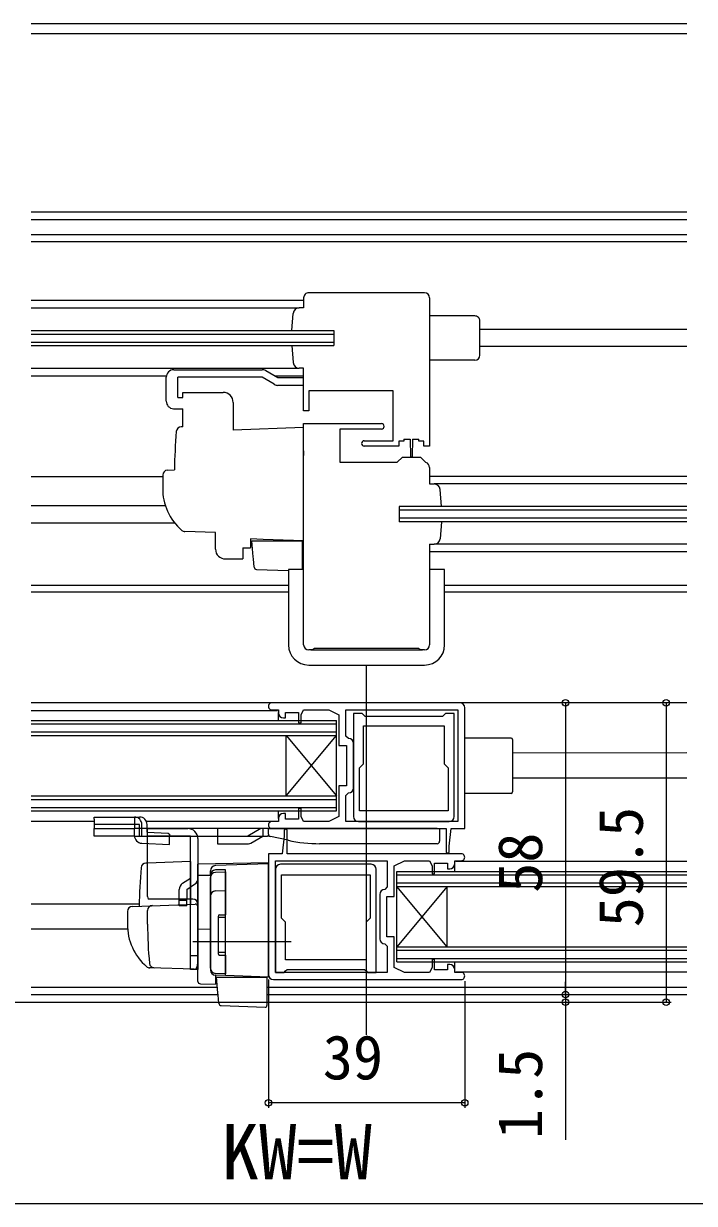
# Model space of a CAD drawing. Units: millimetres, scale not verified. Extents: x -525 to 525, y -780 to 776.
# Drawn here: x 83.9 to 217.1, y 118.6 to 353.1 of the extents above; entities that cross this region are included whole.
import ezdxf
from ezdxf.enums import TextEntityAlignment as Align

# ---------------------------------------------------------------- set-up
doc = ezdxf.new("R2010")
doc.units = ezdxf.units.MM
doc.header["$LTSCALE"] = 4
for name, color, linetype in [('0-2_YKK_11', 7, 'Continuous'), ('0-3_YKK_12', 2, 'Continuous'), ('0-4_YKK_13', 4, 'Continuous'), ('0-6_YKK_D', 6, 'Continuous'), ('0-8_YSS_K', 3, 'Continuous')]:
    doc.layers.add(name, color=color, linetype=linetype)
doc.styles.add('ＭＳ ゴシック', font='')
doc.styles.get('ＭＳ ゴシック').set_extended_font_data('MS Gothic')

msp = doc.modelspace()

# ---------------------------------------------------------------- linework, layer by layer
at = {"layer": '0-2_YKK_11'}
for p, q in [((139.499, 298.6), (139.499, 296.6)), ((163.499, 299.6), (140.499, 299.6)), ((164.499, 264.9), (164.499, 261.6)), ((164.499, 249.6), (164.499, 229.6)), ((170.499, 218.1), (133.199, 218.1)), ((149.399, 201.2), (149.399, 210)), ((150.399, 194.5), (168.399, 194.5)), ((152.899, 186.001), (134.899, 186.001)), ((154.599, 180.001), (154.599, 171.201)), ((133.499, 163.101), (170.799, 163.101))]:
    msp.add_line(p, q, dxfattribs=at)
for points in [[(164.499, 298.6), (164.499, 269.1), (163.399, 269.1), (163.399, 270.1), (162.399, 270.1), (162.399, 270.5)], [(151.549, 270.2), (157.299, 270.2), (157.299, 280.1), (140.499, 280.1), (140.499, 276.1), (139.499, 276.1), (139.499, 284.6)], [(139.499, 229.6), (139.499, 273.6), (154.949, 273.6)], [(154.949, 272.5), (146.699, 272.5), (146.699, 265.9), (158.099, 265.9), (159.099, 266.9), (162.699, 266.9), (163.669, 265.931), (163.793, 265.856)], [(159.399, 270.5), (159.399, 270.1), (158.399, 270.1), (158.399, 269.1), (151.549, 269.1)], [(163.499, 228.6), (162.799, 228.6), (162.524, 228.78), (162.341, 228.9), (141.658, 228.9), (141.474, 228.78), (141.199, 228.6), (140.499, 228.6)], [(133.199, 193.1), (167.799, 193.1), (167.799, 188.4), (168.099, 188.1), (168.399, 188.4), (168.399, 189.6), (168.799, 193.1), (171.499, 193.1), (171.499, 217.1)], [(133.199, 216.7), (134.499, 216.7), (134.499, 216.1)], [(135.499, 215.1), (135.899, 215.1), (135.899, 216.2), (138.499, 216.2), (138.499, 214.1), (138.999, 214.1), (138.999, 215.7), (139.499, 216.7), (144.499, 216.7), (146.499, 215.7), (146.499, 209.6), (147.999, 209.6), (147.999, 201.6), (146.499, 201.6), (146.499, 195.5), (144.499, 194.5), (139.499, 194.5), (138.999, 195.5), (138.999, 197.1), (138.499, 197.1), (138.499, 195), (135.899, 195), (135.899, 196.1), (135.499, 196.1)], [(147.899, 216.7), (170.099, 216.7), (170.099, 194.5), (147.899, 194.5), (147.899, 199.7), (148.399, 200.2)], [(148.399, 211), (147.899, 211.5), (147.899, 216.7)], [(169.399, 195.5), (169.399, 216), (167.699, 216), (167.399, 215.7), (167.099, 215.4), (151.699, 215.4), (151.399, 215.7), (151.099, 216), (149.399, 216), (149.399, 195.5)], [(134.499, 195.1), (134.499, 194.5), (133.199, 194.5)], [(170.799, 188.101), (136.199, 188.101), (136.199, 192.801), (135.899, 193.101), (135.599, 192.801), (135.599, 191.601), (135.199, 188.101), (132.499, 188.101), (132.499, 164.101)], [(156.099, 164.501), (133.899, 164.501), (133.899, 186.701), (156.099, 186.701), (156.099, 181.501), (155.599, 181.001)], [(168.499, 166.101), (168.099, 166.101), (168.099, 165.001), (165.499, 165.001), (165.499, 167.101), (164.999, 167.101), (164.999, 165.501), (164.499, 164.501), (159.499, 164.501), (157.499, 165.501), (157.499, 171.601), (155.999, 171.601), (155.999, 179.601), (157.499, 179.601), (157.499, 185.701), (159.499, 186.701), (164.499, 186.701), (164.999, 185.701), (164.999, 184.101), (165.499, 184.101), (165.499, 186.201), (168.099, 186.201), (168.099, 185.101), (168.499, 185.101)], [(169.499, 186.101), (169.499, 186.701), (170.799, 186.701)], [(133.899, 185.001), (133.899, 164.501), (135.599, 164.501), (135.899, 164.801), (136.199, 165.101), (151.599, 165.101), (151.899, 164.801), (152.199, 164.501), (153.899, 164.501), (153.899, 185.001)], [(155.599, 170.201), (156.099, 169.701), (156.099, 164.501)], [(170.799, 164.501), (169.499, 164.501), (169.499, 165.101)]]:
    msp.add_lwpolyline(points, dxfattribs=at)
for points in [[(168.199, 196.6), (150.599, 196.6), (150.599, 205.2), (151.399, 206), (151.399, 213.5), (167.399, 213.5), (167.399, 206), (168.199, 205.2)], [(135.099, 183.901), (152.699, 183.901), (152.699, 175.301), (151.899, 174.501), (151.899, 167.001), (135.899, 167.001), (135.899, 174.501), (135.099, 175.301)]]:
    msp.add_lwpolyline(points, close=True, dxfattribs=at)
for centre, radius, start, end in [((140.499, 298.6), 1, 89.99998, 180.00002), ((163.499, 298.6), 1, 0, 89.99998), ((154.949, 273.05), 0.55, 270, 89.99998), ((151.549, 269.65), 0.55, 90.00159, 270), ((163.499, 264.9), 1, 0, 72.93415), ((140.499, 229.6), 1, 180.00002, 270), ((163.499, 229.6), 1, 270, 0), ((133.199, 217.4), 0.7, 89.99999, 270.00001), ((170.499, 217.1), 1, 0.00001, 89.99999), ((135.499, 216.1), 1, 180.00001, 269.99999), ((148.399, 210), 1, 0.00001, 89.99999), ((148.399, 201.2), 1, 270.00001, 359.99999), ((135.499, 195.1), 1, 90.00001, 179.99999), ((150.399, 195.5), 1, 180.00001, 269.99999), ((168.399, 195.5), 1, 270.00001, 359.99999), ((133.199, 193.8), 0.7, 89.99999, 270.00001), ((170.799, 187.401), 0.7, 269.99999, 90.00001), ((134.899, 185.001), 1, 90.00001, 179.99999), ((152.899, 185.001), 1, 0.00001, 89.99999), ((168.499, 186.101), 1, 270.00001, 359.99999), ((155.599, 180.001), 1, 90.00001, 179.99999), ((155.599, 171.201), 1, 180.00001, 269.99999), ((168.499, 165.101), 1, 0.00001, 89.99999), ((170.799, 163.801), 0.7, 269.99999, 90.00001), ((133.499, 164.101), 1, 180.00001, 269.99999)]:
    msp.add_arc(centre, radius, start, end, dxfattribs=at)
at = {"layer": '0-3_YKK_12'}
for p, q in [((215.599, 315.6), (85.383, 315.6)), ((215.599, 314.1), (85.383, 314.1)), ((215.599, 311.1), (85.383, 311.1)), ((215.599, 309.7), (85.383, 309.7)), ((85.383, 298.1), (139.499, 298.1)), ((85.383, 296.6), (138.581, 296.6)), ((85.383, 292.1), (145.499, 292.1)), ((85.383, 291.4), (145.499, 291.4)), ((145.499, 292.1), (145.499, 289.1)), ((215.599, 292.3), (174.499, 292.3)), ((85.383, 289.8), (145.499, 289.8)), ((85.383, 289.1), (145.499, 289.1)), ((215.599, 288.9), (174.499, 288.9)), ((85.383, 284.6), (138.599, 284.6)), ((85.383, 283.1), (112.23, 283.1)), ((133.709, 283.1), (139.499, 283.1)), ((85.383, 263.104), (111.499, 263.104)), ((215.599, 263.1), (164.499, 263.1)), ((215.599, 261.6), (165.399, 261.6)), ((85.383, 257.3), (112.038, 257.3)), ((215.599, 257.1), (158.499, 257.1)), ((158.499, 257.1), (158.499, 254.1)), ((215.599, 256.4), (158.499, 256.4)), ((85.383, 253.9), (113.853, 253.9)), ((215.599, 254.8), (158.499, 254.8)), ((215.599, 254.1), (158.499, 254.1)), ((215.599, 249.6), (165.399, 249.6)), ((215.599, 248.1), (164.707, 248.1)), ((136.499, 241.4), (85.383, 241.4)), ((136.499, 240.1), (85.383, 240.1)), ((215.599, 241.4), (167.499, 241.4)), ((215.599, 240.1), (167.499, 240.1)), ((151.999, 152.104), (151.999, 225.666)), ((215.599, 218.1), (85.383, 218.1)), ((85.383, 216.6), (134.299, 216.6)), ((134.499, 214.6), (134.499, 216.2)), ((85.383, 214.6), (145.999, 214.6)), ((85.383, 213.9), (145.999, 213.9)), ((145.999, 196.6), (145.999, 214.6)), ((85.383, 212.3), (145.999, 212.3)), ((85.383, 211.6), (145.999, 211.6)), ((136.001, 199.6), (135.999, 211.6)), ((135.999, 211.6), (145.999, 199.6)), ((136.001, 199.6), (145.999, 211.6)), ((215.599, 208.13), (180.999, 208.078)), ((215.599, 203.146), (180.999, 203.094)), ((85.383, 199.6), (145.999, 199.6)), ((85.383, 198.9), (145.999, 198.9)), ((85.383, 197.3), (145.999, 197.3)), ((85.383, 196.6), (145.999, 196.6)), ((134.5, 195.113), (134.501, 196.6)), ((85.383, 194.6), (97.899, 194.6)), ((108.226, 194.6), (134.299, 194.6)), ((169.499, 184.601), (169.499, 186.074)), ((169.699, 186.601), (215.599, 186.601)), ((157.999, 184.601), (215.599, 184.601)), ((157.999, 166.601), (157.999, 184.601)), ((157.999, 183.901), (215.599, 183.901)), ((157.999, 182.301), (215.599, 182.301)), ((157.999, 181.601), (215.599, 181.601)), ((167.999, 169.601), (157.999, 181.601)), ((167.999, 181.601), (157.999, 169.601)), ((167.999, 169.601), (167.999, 181.601)), ((106.827, 178.1), (85.383, 178.1)), ((104.536, 173.1), (85.383, 173.1)), ((157.999, 169.601), (215.599, 169.601)), ((157.999, 168.901), (215.599, 168.901)), ((157.999, 167.301), (215.599, 167.301)), ((157.999, 166.601), (215.599, 166.601)), ((169.499, 165.104), (169.499, 166.601)), ((169.699, 164.601), (215.599, 164.601)), ((85.383, 161.6), (122.374, 161.6)), ((85.383, 160.1), (122.506, 160.1)), ((132.199, 161.6), (215.599, 161.6)), ((132.199, 160.1), (215.599, 160.1))]:
    msp.add_line(p, q, dxfattribs=at)
at = {"layer": '0-4_YKK_13'}
for p, q in [((137.145, 292.1), (137.403, 295.491)), ((139.499, 296.6), (138.599, 296.6)), ((173.499, 295), (164.499, 295)), ((174.499, 287.2), (174.499, 294)), ((137.145, 289.1), (137.403, 285.709)), ((173.499, 286.2), (164.499, 286.2)), ((113.699, 284.3), (131.228, 284.3)), ((134.401, 282.7), (131.978, 284.099)), ((139.499, 284.6), (138.599, 284.6)), ((112.199, 278.058), (112.199, 282.8)), ((131.228, 282.8), (114.534, 282.8)), ((114.534, 278.8), (114.534, 282.8)), ((133.651, 281.401), (131.228, 282.8)), ((139.499, 282.7), (134.401, 282.7)), ((115.499, 279.8), (123.499, 279.8)), ((115.499, 278.773), (115.499, 279.8)), ((139.499, 281.2), (134.401, 281.2)), ((114.534, 278.8), (115.499, 278.773)), ((125.499, 277.8), (125.499, 272.311)), ((113.657, 276.559), (115.499, 276.506)), ((115.499, 272.951), (115.499, 276.506)), ((115.499, 272.951), (115.173, 272.94)), ((139.499, 272.8), (125.499, 272.311)), ((139.499, 268.204), (139.499, 272.8)), ((159.399, 270.5), (160.649, 270.5)), ((160.649, 270.5), (160.749, 267.046)), ((161.149, 270.5), (161.049, 267.046)), ((161.149, 270.5), (162.399, 270.5)), ((139.499, 268.204), (139.499, 267.239)), ((139.499, 251.3), (139.499, 267.239)), ((111.499, 263.346), (111.499, 260.8)), ((112.465, 264.345), (113.818, 264.392)), ((164.499, 261.6), (165.399, 261.6)), ((166.854, 257.1), (166.596, 260.491)), ((166.854, 254.1), (166.596, 250.709)), ((121.999, 251.922), (115.926, 252.135)), ((121.999, 249.293), (121.999, 251.922)), ((121.999, 248.63), (121.999, 249.293)), ((127.393, 248.911), (127.399, 247.349)), ((127.399, 248.911), (128.965, 248.883)), ((128.965, 250.668), (128.965, 248.883)), ((164.499, 249.6), (165.399, 249.6)), ((123.999, 246.686), (127.399, 246.686)), ((127.399, 247.349), (127.399, 246.686)), ((129.515, 246.69), (129.475, 247.146)), ((129.657, 245.073), (129.515, 246.69)), ((130.138, 244.617), (136.499, 244.395)), ((136.499, 244.6), (136.499, 229.6)), ((139.499, 244.6), (136.499, 244.6)), ((167.499, 244.6), (164.499, 244.6)), ((167.499, 229.6), (167.499, 244.6)), ((140.899, 228.6), (163.099, 228.6)), ((140.499, 225.6), (163.499, 225.6)), ((180.699, 211.1), (171.499, 211.1)), ((180.999, 210.8), (180.999, 200.4)), ((180.699, 200.1), (171.499, 200.1)), ((97.899, 194.961), (97.899, 195.4)), ((97.899, 194.961), (97.899, 193.1)), ((105.899, 195.4), (106.899, 195.4)), ((105.899, 194.961), (105.899, 193.1)), ((105.899, 193.9), (97.899, 193.9)), ((106.899, 193.9), (105.899, 193.9)), ((132.5, 193.1), (105.899, 193.1)), ((105.899, 191.69), (105.899, 193.1)), ((106.899, 191.6), (106.899, 193.9)), ((107.366, 193.1), (107.366, 193.9)), ((107.366, 191.691), (107.366, 193.1)), ((108.399, 193.1), (108.399, 193.9)), ((108.399, 192.4), (108.399, 193.1)), ((108.399, 192.4), (112.6, 192.209)), ((108.499, 179.6), (108.499, 193.1)), ((108.499, 193.1), (116.499, 193.1)), ((122.399, 193.1), (122.399, 191.6)), ((130.998, 193.1), (128.398, 191.6)), ((131.399, 193.1), (131.399, 191.6)), ((166, 193.1), (133, 193.1)), ((166, 193.1), (166.5, 193.1)), ((166.5, 193.1), (166.5, 190.6)), ((105.899, 191.6), (132.344, 191.6)), ((107.353, 190.19), (112.83, 189.96)), ((116.999, 191.6), (108.499, 191.6)), ((112.6, 192.209), (112.89, 191.9)), ((112.83, 189.96), (112.881, 191.6)), ((112.881, 191.6), (112.89, 191.9)), ((116.999, 179.1), (116.999, 191.6)), ((118.499, 191.1), (118.499, 183.273)), ((122.399, 191.6), (122.399, 190.1)), ((122.399, 190.1), (128.531, 190.1)), ((129.031, 190.234), (131.399, 191.6)), ((132.344, 191.6), (132.449, 191.75)), ((132.654, 191.6), (132.344, 191.6)), ((132.449, 191.75), (132.549, 191.75)), ((132.549, 191.75), (132.654, 191.6)), ((132.654, 191.6), (132.706, 191.6)), ((136.393, 190.766), (132.896, 191.516)), ((166, 190.1), (142.679, 190.1)), ((108.499, 186.251), (108.173, 186.24)), ((116.999, 186.548), (108.499, 186.251)), ((116.999, 186.548), (116.999, 179.1)), ((132.499, 186.3), (118.499, 186.056)), ((118.499, 185.599), (118.499, 185.611)), ((118.499, 185.399), (118.499, 185.599)), ((132.499, 186.1), (121.965, 185.732)), ((132.499, 163.6), (132.499, 186.3)), ((115.454, 182.22), (116.999, 183.273)), ((118.499, 183.827), (120.999, 183.862)), ((118.499, 183.273), (118.499, 165.1)), ((120.999, 183.868), (120.999, 184.733)), ((120.999, 183.868), (120.999, 164.968)), ((120.999, 165.327), (120.999, 183.404)), ((121.964, 184.404), (123.999, 184.475)), ((123.999, 184.933), (121.965, 184.87)), ((123.999, 181.277), (123.999, 184.933)), ((123.999, 184.475), (123.999, 175.956)), ((116.299, 180.981), (117.844, 182.034)), ((116.299, 180.981), (116.299, 179.1)), ((121.964, 180.704), (123.999, 180.775)), ((123.999, 180.313), (123.999, 181.277)), ((117.499, 179.1), (108.633, 179.1)), ((114.799, 178.85), (116.299, 178.85)), ((116.299, 177.773), (116.299, 179.1)), ((116.999, 179.1), (116.999, 178.048)), ((104.499, 176.646), (104.499, 174.1)), ((105.465, 177.645), (109.252, 177.777)), ((108.499, 174.1), (108.499, 176.803)), ((109.252, 177.777), (117.982, 178.082)), ((118.499, 177.583), (118.499, 167.1)), ((122.799, 175.956), (123.999, 175.956)), ((118.499, 173.8), (118.499, 174.4)), ((122.499, 175.656), (122.499, 168.256)), ((123.999, 175.456), (122.499, 175.456)), ((118.499, 172.8), (118.499, 173.4)), ((120.999, 173.1), (118.499, 173.057)), ((136.999, 170.601), (117.499, 170.601)), ((118.499, 169.8), (118.499, 170.4)), ((118.499, 168.8), (118.499, 169.4)), ((118.499, 168.8), (118.499, 169.4)), ((118.499, 168.8), (118.499, 169.4)), ((118.499, 167.8), (116.999, 167.8)), ((118.461, 166.846), (118.267, 165.552)), ((118.499, 167.1), (118.461, 166.846)), ((118.499, 168.8), (118.499, 167.1)), ((118.499, 168.8), (118.499, 167.1)), ((123.999, 168.456), (122.499, 168.456)), ((122.799, 167.956), (123.999, 167.956)), ((123.999, 167.956), (123.999, 164.256)), ((109.759, 165.406), (108.91, 165.435)), ((117.755, 165.126), (108.926, 165.435)), ((123.999, 164.256), (121.964, 164.327)), ((118.991, 162.235), (121.965, 162.183)), ((123.999, 163.897), (121.965, 163.968)), ((121.965, 163.968), (121.965, 162.183)), ((122.515, 159.99), (122.475, 160.446)), ((122.657, 158.373), (122.515, 159.99)), ((132.199, 159.622), (132.199, 157.911)), ((123.138, 157.917), (131.889, 157.611))]:
    msp.add_line(p, q, dxfattribs=at)
for points in [[(139.499, 250.3), (131.482, 250.58), (128.965, 250.668)], [(129.475, 247.146), (129.199, 250.3), (129.23, 250.3)], [(129.23, 250.3), (139.199, 250.3), (139.199, 244.6)], [(97.899, 195.4), (105.899, 195.4), (105.899, 194.961)], [(105.899, 191.6), (97.899, 191.6), (97.899, 193.1), (105.899, 193.1)], [(132.5, 192.005), (132.5, 193.1), (133, 193.1)], [(118.499, 173.057), (118.499, 183.827), (118.499, 186.056)], [(116.299, 177.773), (114.799, 177.773), (114.799, 179.1), (114.799, 180.981)], [(118.499, 165.1), (116.999, 165.1), (116.999, 179.1)], [(132.499, 163.6), (123.999, 163.897), (123.999, 164.896), (123.999, 180.313)], [(118.499, 162.735), (118.499, 169.747), (118.499, 172.6), (118.499, 173.057)], [(122.475, 160.446), (122.199, 163.6), (122.23, 163.6)], [(122.23, 163.6), (132.199, 163.6), (132.199, 160.258), (132.199, 159.622)]]:
    msp.add_lwpolyline(points, dxfattribs=at)
for centre, radius, start, end in [((138.599, 295.4), 1.2, 90, 175.65189), ((173.499, 294), 1, 359.99913, 90.01399), ((173.499, 287.2), 1, 270, 359.99913), ((113.699, 282.8), 1.5, 90, 180), ((131.228, 282.8), 1.5, 60, 90), ((138.599, 285.8), 1.2, 184.34811, 270), ((134.401, 282.7), 1.5, 240, 270), ((123.499, 277.8), 2, 0, 90), ((113.699, 278.058), 1.5, 180, 268.36342), ((228.799, 262.3), 115, 175.1492, 178.95761), ((115.208, 271.94), 1, 92, 175.1492), ((160.899, 267.05), 0.15, 181.5265, 358.47315), ((112.499, 263.346), 1, 92, 180), ((122.499, 260.701), 11, 179.4814, 229.17186), ((165.399, 260.4), 1.2, 4.34811, 90), ((115.961, 253.134), 1, 229.17186, 268), ((165.399, 250.8), 1.2, 270, 355.65189), ((130.155, 245.116), 0.5, 185, 268.02699), ((140.499, 229.6), 4, 180, 270), ((163.499, 229.6), 4, 270, 359.99978), ((180.699, 210.8), 0.3, 0, 90), ((180.699, 200.4), 0.3, 270, 0), ((105.882, 193.917), 1.483, 359.35664, 89.34185), ((106.899, 193.9), 1.5, 0, 90), ((116.499, 191.1), 2, 0, 90), ((107.399, 191.69), 1.5, 180, 268.23761), ((128.531, 191.1), 1, 270, 299.98), ((133, 192.005), 0.5, 180, 257.90524), ((142.679, 220.1), 30, 257.90524, 270), ((166, 190.6), 0.5, 270, 0), ((221.799, 175.6), 115, 175.1492, 178.95761), ((108.208, 185.24), 1, 92, 175.1492), ((121.999, 184.733), 1, 92, 180), ((116.999, 183.273), 1.5, 304.28688, 0), ((121.999, 183.871), 1, 91.97531, 180.18561), ((121.999, 183.404), 1, 92, 180), ((116.299, 180.981), 1.5, 124.28688, 180), ((121.999, 179.704), 1, 92, 180), ((109.499, 179.6), 1, 180, 210), ((117.499, 178.1), 1, 0, 90), ((105.499, 176.646), 1, 92, 180), ((109.499, 176.803), 1, 92, 180), ((117.999, 177.583), 0.5, 0, 92), ((122.799, 175.656), 0.3, 90, 180), ((115.499, 174.001), 11, 179.4814, 229.17186), ((189.499, 174.112), 81, 180.00856, 185.53061), ((122.799, 168.256), 0.3, 180, 270), ((108.961, 166.434), 1, 229.17186, 268), ((109.872, 166.402), 1, 185.53061, 268), ((117.773, 165.626), 0.5, 268, 351.46923), ((121.999, 165.327), 1, 180, 268), ((121.999, 164.968), 1, 180, 268), ((118.999, 162.735), 0.5, 180, 196.57035), ((118.999, 162.735), 0.5, 180, 269), ((123.155, 158.416), 0.5, 185, 268.02699), ((131.899, 157.911), 0.3, 268, 0)]:
    msp.add_arc(centre, radius, start, end, dxfattribs=at)
for centre, major_axis, ratio, start_param, end_param in [((123.999, 248.63), (2, 0), 0.971846, 3.1415927, 4.712389), ((108.899, 192.4), (0, 9.5), 0.421053, 4.5538307, 4.6280786)]:
    msp.add_ellipse(centre, major_axis=major_axis, ratio=ratio, start_param=start_param, end_param=end_param, dxfattribs=at)
at = {"layer": '0-6_YKK_D'}
for p, q in [((191.499, 218.1), (191.499, 160.1)), ((211.499, 218.1), (211.499, 158.6)), ((132.499, 163.1), (132.499, 137.6)), ((171.499, 162.801), (171.499, 137.6)), ((191.499, 160.1), (191.499, 162.65)), ((191.499, 160.1), (191.499, 158.6)), ((14.001, 158.6), (212.499, 158.6)), ((14.001, 158.6), (192.499, 158.6)), ((191.499, 158.6), (191.499, 131.228)), ((171.499, 138.6), (132.499, 138.6)), ((9.999, 118.6), (293.999, 118.6))]:
    msp.add_line(p, q, dxfattribs=at)
for centre in [(191.499, 218.1), (211.499, 218.1), (191.499, 160.1), (191.499, 160.1), (191.499, 158.6), (211.499, 158.6), (132.499, 138.6), (171.499, 138.6)]:
    msp.add_circle(centre, 0.637, dxfattribs=at)
at = {"layer": '0-8_YSS_K'}
for p, q in [((85.383, 353.1), (215.599, 353.1)), ((85.383, 351.1), (215.599, 351.1))]:
    msp.add_line(p, q, dxfattribs=at)

# ---------------------------------------------------------------- texts
at = {"layer": '0-6_YKK_D', "style": 'ＭＳ ゴシック'}
for s, p in [('59.5', (209.499, 173.487)), ('58', (189.499, 180.339)), ('1.5', (189.499, 131.387))]:
    msp.add_text(s, height=8.798, rotation=90, dxfattribs=at).set_placement(p, align=Align.BOTTOM_LEFT)
for s, height, p in [('39', 8.798, (143.306, 140.6)), ('KW=W', 11, (123.15, 120.1))]:
    msp.add_text(s, height=height, dxfattribs=at).set_placement(p, align=Align.BOTTOM_LEFT)

doc.saveas('drawing.dxf')
